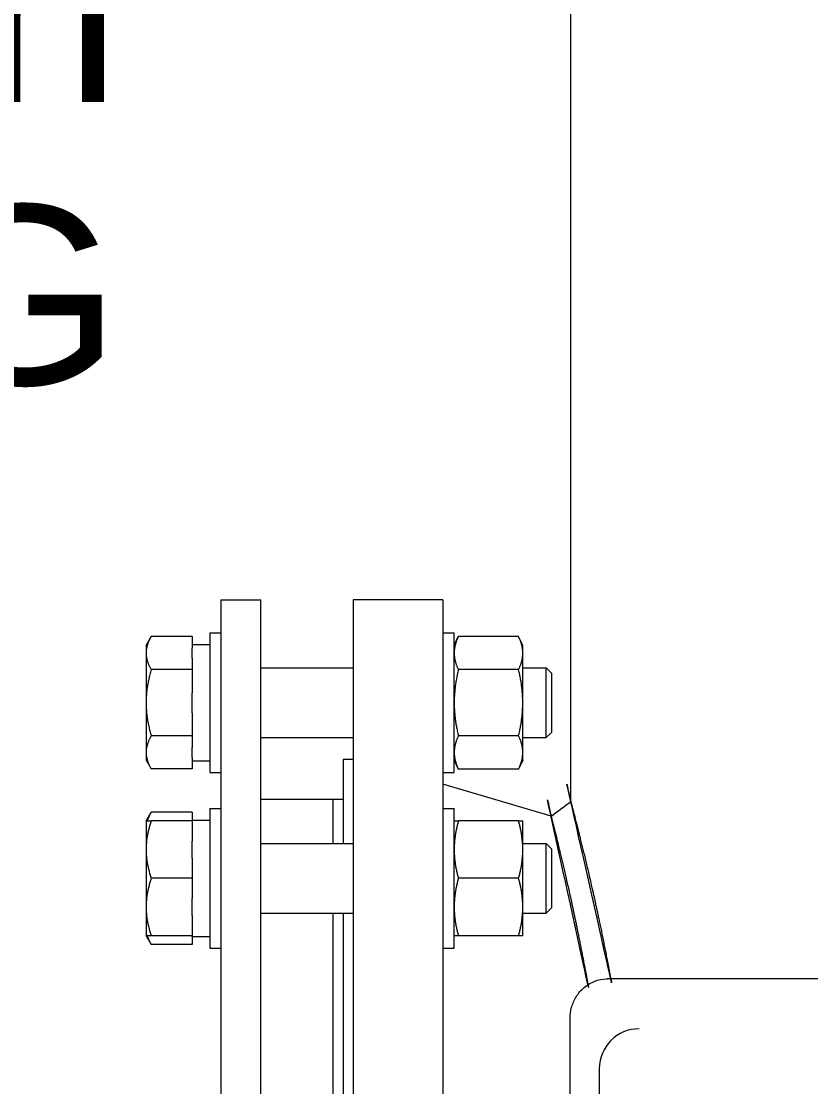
# Model space of a CAD drawing. Header units: inches. Extents: x 19 to 503, y 7 to 322.
# Drawn here: x 336.55 to 346.44, y 99.14 to 112.49 of the extents above; entities that cross this region are included whole.
import ezdxf

# ---------------------------------------------------------------- set-up
doc = ezdxf.new("R2010")
doc.units = ezdxf.units.IN
doc.header["$LTSCALE"] = 15
doc.header["$MEASUREMENT"] = 0
doc.layers.add('Symbol (ANSI)', color=7, linetype='Continuous', lineweight=25)
doc.layers.add('Visible (ANSI)', color=7, linetype='Continuous', lineweight=50)
doc.styles.add('MEMCOR Medium', font='arial.ttf')

msp = doc.modelspace()

# ---------------------------------------------------------------- linework, layer by layer
at = {"layer": 'Visible (ANSI)', "linetype": 'Continuous', "lineweight": 18}
for p, q in [((343.433782540418, 102.7164169599067), (343.433782540418, 123.7470320572747)), ((339.0534894844183, 105.243700396134), (339.0534894844183, 86.24370039613423)), ((339.0534894844183, 105.243700396134), (339.5534894844183, 105.243700396134)), ((339.5534894844183, 86.24370039613423), (339.5534894844183, 105.243700396134)), ((340.7084894844183, 105.2437003961341), (340.7084894844183, 86.2437003961341)), ((341.8334894844183, 105.2437003961341), (340.7084894844183, 105.2437003961341)), ((341.8334894844183, 105.2437003961341), (341.8334894844183, 86.2437003961341)), ((338.9128644844189, 104.829069919591), (338.9128644844189, 103.0790699195911)), ((338.9128644844189, 104.829069919591), (339.0534894844189, 104.829069919591)), ((341.8334894844189, 104.8290699195911), (341.9741144844189, 104.8290699195911)), ((341.9741144844189, 103.0790699195911), (341.9741144844189, 104.8290699195911)), ((338.115739484419, 104.6728199195911), (338.1799356451056, 104.7840109315512)), ((338.115739484419, 104.6728199195911), (338.1157394844191, 104.5765256785611)), ((338.693864484419, 104.7840109315512), (338.1799356451056, 104.7840109315512)), ((338.693864484419, 104.7840109315512), (338.693864484419, 104.6389129519027)), ((338.693864484419, 104.6835699195911), (338.9128644844189, 104.6835699195911)), ((341.9741144844189, 104.6730699195911), (342.0259817393253, 104.7842996066858)), ((342.7812472295125, 104.7842996066858), (342.0259817393253, 104.7842996066858)), ((342.833114484419, 104.6730699195911), (342.7812472295125, 104.7842996066858)), ((342.8331144844191, 104.5767421849121), (342.833114484419, 104.6730699195911)), ((338.1157394844191, 104.5765256785611), (338.1157394844191, 103.9540699195911)), ((338.6938644844191, 104.5141384052195), (338.693864484419, 104.6389129519027)), ((342.8331144844191, 103.9540699195911), (342.8331144844191, 104.5767421849121)), ((338.6938644844191, 104.5141384052195), (338.6938644844191, 104.3690404255711)), ((339.5534894844189, 104.3915699195911), (340.7084894844189, 104.3915699195911)), ((342.833114484419, 104.3915699195911), (343.127710547411, 104.3915699195911)), ((343.127710547411, 103.5165699195911), (343.127710547411, 104.3915699195911)), ((343.193864484419, 104.3254199195911), (343.127710547411, 104.3915699195911)), ((338.6938644844191, 104.3690404255711), (338.1799356451057, 104.3690404255711)), ((338.6938644844191, 104.3690404255711), (338.6938644844191, 104.0788444662742)), ((342.7812472295127, 104.3691847631384), (342.0259817393256, 104.3691847631384)), ((343.193864484419, 104.3254199195911), (343.193864484419, 103.5827199195911)), ((338.6938644844191, 103.8292953729079), (338.6938644844191, 104.0788444662742)), ((338.1157394844191, 103.9540699195911), (338.1157394844191, 103.331614160621)), ((342.8331144844191, 103.3313976542701), (342.8331144844191, 103.9540699195911)), ((338.6938644844191, 103.8292953729079), (338.6938644844191, 103.539099413611)), ((338.6938644844191, 103.539099413611), (338.1799356451057, 103.539099413611)), ((338.6938644844191, 103.539099413611), (338.6938644844191, 103.3940014339626)), ((339.5534894844189, 103.5165699195911), (340.7084894844189, 103.5165699195911)), ((342.7812472295127, 103.5389550760437), (342.0259817393256, 103.5389550760437)), ((342.833114484419, 103.5165699195911), (343.127710547411, 103.5165699195911)), ((343.193864484419, 103.5827199195911), (343.127710547411, 103.5165699195911)), ((338.1157394844191, 103.331614160621), (338.115739484419, 103.2353199195911)), ((338.693864484419, 103.2692268872794), (338.6938644844191, 103.3940014339626)), ((342.833114484419, 103.2350699195911), (342.8331144844191, 103.3313976542701)), ((338.115739484419, 103.2353199195911), (338.1799356451056, 103.124128907631)), ((338.693864484419, 103.2692268872794), (338.693864484419, 103.124128907631)), ((338.693864484419, 103.2245699195911), (338.7576131446069, 103.2245699195911)), ((340.5834894844183, 103.2437003961341), (340.5834894844194, 102.1916080362197)), ((340.7084894844183, 103.2437003961341), (340.5834894844183, 103.2437003961341)), ((341.9741144844189, 103.2350699195911), (342.0259817393253, 103.1238402324964)), ((342.833114484419, 103.2350699195911), (342.7812472295125, 103.1238402324964)), ((338.693864484419, 103.124128907631), (338.1799356451056, 103.124128907631)), ((338.9128644844189, 103.0790699195911), (339.0534894844189, 103.0790699195911)), ((341.8334894844189, 103.0790699195911), (341.9741144844189, 103.0790699195911)), ((342.7812472295125, 103.1238402324964), (342.0259817393253, 103.1238402324964)), ((343.1874306535517, 102.5324414678273), (341.8334894844183, 102.9337003961341)), ((340.4534894844183, 102.7437003961341), (339.5534894844183, 102.7437003961341)), ((340.4534894844183, 102.7437003961341), (340.4534894844191, 102.1916080362197)), ((340.5834894844183, 102.7437003961341), (340.4534894844183, 102.7437003961341)), ((340.4534894844183, 102.7437003961341), (340.4534894844191, 102.1916080362197)), ((338.1157394844165, 102.4728580362197), (338.1799356451031, 102.5840490481798)), ((338.6938644844165, 102.5840490481797), (338.1799356451031, 102.5840490481797)), ((338.6938644844165, 102.5840490481797), (338.6938644844166, 102.4836080362197)), ((338.9128644844201, 102.6291080362197), (338.9128644844201, 100.8791080362197)), ((338.9128644844201, 102.6291080362197), (339.05348948442, 102.6291080362197)), ((341.8334894844201, 102.6291080362197), (341.9741144844201, 102.6291080362197)), ((341.9741144844201, 100.8791080362197), (341.9741144844201, 102.6291080362197)), ((338.1157394844201, 102.4728580362197), (338.1157394844203, 102.1134830362197)), ((338.6938644844202, 102.4728580362197), (338.1799356451068, 102.4728580362197)), ((338.6938644844201, 102.4728580362197), (338.6938644844201, 102.4836080362197)), ((338.6938644844201, 102.4836080362197), (338.9128644844201, 102.4836080362197)), ((338.6938644844202, 102.4728580362197), (338.6938644844202, 102.221540963393)), ((342.7812472295138, 102.4731080362197), (342.0259817393267, 102.4731080362197)), ((342.8331144844202, 102.1136080362197), (342.83311448442, 102.4731080362197)), ((338.6938644844203, 102.0054251090463), (338.6938644844202, 102.221540963393)), ((339.5534894844201, 102.1916080362197), (340.7084894844201, 102.1916080362197)), ((342.83311448442, 102.1916080362197), (343.1277105474122, 102.1916080362197)), ((343.1277105474122, 101.3166080362197), (343.1277105474122, 102.1916080362197)), ((343.1938644844201, 102.1254580362197), (343.1277105474122, 102.1916080362197)), ((343.1938644844201, 102.1254580362197), (343.1938644844201, 101.3827580362197)), ((338.1157394844203, 102.1134830362197), (338.1157394844203, 101.3947330362197)), ((338.6938644844203, 102.0054251090463), (338.6938644844203, 101.7541080362197)), ((342.8331144844202, 101.3946080362197), (342.8331144844202, 102.1136080362197)), ((338.6938644844203, 101.7541080362197), (338.1799356451069, 101.7541080362197)), ((338.6938644844203, 101.7541080362197), (338.6938644844203, 101.502790963393)), ((342.7812472295139, 101.7541080362197), (342.0259817393268, 101.7541080362197)), ((338.6938644844202, 101.2866751090463), (338.6938644844203, 101.502790963393)), ((338.1157394844203, 101.3947330362197), (338.1157394844201, 101.0353580362197)), ((342.83311448442, 101.0351080362197), (342.8331144844202, 101.3946080362197)), ((343.1938644844201, 101.3827580362197), (343.1277105474122, 101.3166080362197)), ((338.6938644844202, 101.2866751090463), (338.6938644844202, 101.0353580362197)), ((339.5534894844201, 101.3166080362197), (340.7084894844201, 101.3166080362197)), ((340.4534894844195, 101.3166080362197), (340.4534894844202, 98.38116227950552)), ((340.4534894844195, 101.3166080362197), (340.4534894844202, 98.38116227950552)), ((340.5834894844198, 101.3166080362197), (340.5834894844204, 98.38116227950552)), ((342.83311448442, 101.3166080362197), (343.1277105474122, 101.3166080362197)), ((338.1157394844165, 101.0353580362196), (338.1799356451031, 100.9241670242596)), ((338.6938644844202, 101.0353580362197), (338.1799356451068, 101.0353580362197)), ((338.6938644844165, 100.9241670242596), (338.1799356451031, 100.9241670242596)), ((338.6938644844201, 101.0246080362197), (338.6938644844201, 101.0353580362197)), ((338.6938644844201, 101.0246080362197), (338.9128644844201, 101.0246080362197)), ((338.6938644844166, 101.0246080362197), (338.6938644844165, 100.9241670242596)), ((342.7812472295138, 101.0351080362197), (342.0259817393267, 101.0351080362197)), ((338.9128644844201, 100.8791080362197), (339.05348948442, 100.8791080362197)), ((341.8334894844201, 100.8791080362197), (341.9741144844201, 100.8791080362197)), ((356.4483400005527, 100.4937003961339), (343.8909716456761, 100.4937003961338)), ((343.4244652947301, 83.2437003961338), (343.4244652947301, 99.99370039613378)), ((343.7904906985148, 99.36870039613378), (343.7904906985149, 83.8687003961338))]:
    msp.add_line(p, q, dxfattribs=at)
msp.add_arc((344.2904906985147, 99.3687003961338), 0.499999999999998, 90, 180, dxfattribs=at)
msp.add_ellipse((338.7576131446069, 103.9540699195911), major_axis=(4.137200087411331, 2.226777591118068e-15), ratio=0.1763269807084549, start_param=4.71238898038469, end_param=4.749923495653253, dxfattribs=at)
for points, weights in [([(338.1799356451056, 104.7840109315512), (338.115739484419, 104.6728199195911), (338.115739484419, 104.5765256785611)], [1.010018749357402, 1.043141395740174, 1]), ([(342.0259817393253, 104.7842996066858), (341.974114484419, 104.6730699195911), (341.974114484419, 104.5767421849121)], [1, 1.037954849302043, 1]), ([(342.8331144844191, 104.5767421849121), (342.833114484419, 104.6730699195911), (342.7812472295125, 104.7842996066858)], [1, 1.037954849302038, 1]), ([(338.115739484419, 104.5765256785611), (338.1157394844191, 104.4802314375312), (338.1799356451057, 104.3690404255711)], [1, 1.043141395740171, 1.010018749357402]), ([(341.974114484419, 104.5767421849121), (341.9741144844191, 104.4804144502331), (342.0259817393256, 104.3691847631384)], [1, 1.03795484930202, 1]), ([(342.7812472295127, 104.3691847631384), (342.8331144844191, 104.4804144502331), (342.8331144844191, 104.5767421849121)], [1, 1.037954849302018, 1]), ([(338.1799356451057, 104.3690404255711), (338.1157394844191, 104.1466584016509), (338.1157394844191, 103.9540699195911)], [1.010018749357401, 1.043141395740167, 1]), ([(342.0259817393256, 104.3691847631384), (341.9741144844191, 104.1467253889491), (341.9741144844191, 103.9540699195911)], [1, 1.037954849302061, 1]), ([(342.8331144844191, 103.9540699195911), (342.8331144844191, 104.1467253889491), (342.7812472295127, 104.3691847631384)], [1, 1.037954849302033, 1]), ([(338.1157394844191, 103.9540699195911), (338.1157394844191, 103.7614814375312), (338.1799356451057, 103.539099413611)], [1, 1.043141395740179, 1.010018749357404]), ([(341.9741144844191, 103.9540699195911), (341.9741144844191, 103.7614144502331), (342.0259817393256, 103.5389550760437)], [1, 1.037954849302064, 1]), ([(342.7812472295127, 103.5389550760437), (342.8331144844191, 103.7614144502331), (342.8331144844191, 103.9540699195911)], [1, 1.037954849302037, 1]), ([(338.1799356451057, 103.539099413611), (338.1157394844191, 103.4279084016509), (338.115739484419, 103.331614160621)], [1.010018749357407, 1.043141395740193, 1]), ([(342.0259817393256, 103.5389550760437), (341.9741144844191, 103.4277253889491), (341.974114484419, 103.3313976542701)], [1, 1.037954849302034, 1]), ([(342.8331144844191, 103.3313976542701), (342.8331144844191, 103.4277253889491), (342.7812472295127, 103.5389550760437)], [1, 1.037954849302044, 1]), ([(338.115739484419, 103.331614160621), (338.115739484419, 103.2353199195911), (338.1799356451056, 103.124128907631)], [1, 1.043141395740174, 1.010018749357402]), ([(341.974114484419, 103.3313976542701), (341.974114484419, 103.2350699195911), (342.0259817393253, 103.1238402324964)], [1, 1.037954849302054, 1]), ([(342.7812472295125, 103.1238402324964), (342.833114484419, 103.2350699195911), (342.8331144844191, 103.3313976542701)], [1, 1.037954849302041, 1]), ([(338.1799356451031, 102.5840490481798), (338.1460871842174, 102.5254217941675), (338.1303780588504, 102.4728580362197)], [1.010018749357401, 1.027216582859172, 1.023854694084881]), ([(338.1157394844201, 102.4728580362197), (338.1157394844201, 102.4728580362197), (338.1799356451068, 102.4728580362197)], [1, 1.043141395740174, 1.010018749357402]), ([(338.1799356451068, 102.4728580362197), (338.1157394844203, 102.2802695541598), (338.1157394844203, 102.1134830362197)], [1.010018749357402, 1.043141395740174, 1]), ([(341.9741144844201, 102.4731080362197), (341.9741144844201, 102.4731080362197), (342.0259817393267, 102.4731080362197)], [1, 1.03795484930203, 1]), ([(342.0259817393267, 102.4731080362197), (341.9741144844202, 102.2804525668617), (341.9741144844202, 102.1136080362197)], [1, 1.037954849302043, 1]), ([(342.8331144844202, 102.1136080362197), (342.8331144844202, 102.2804525668617), (342.7812472295138, 102.4731080362197)], [1, 1.037954849302038, 1]), ([(342.7812472295138, 102.4731080362197), (342.8331144844201, 102.4731080362197), (342.83311448442, 102.4731080362197)], [1, 1.037954849302034, 1]), ([(338.1157394844203, 102.1134830362197), (338.1157394844203, 101.9466965182796), (338.1799356451069, 101.7541080362197)], [1, 1.043141395740171, 1.010018749357402]), ([(341.9741144844202, 102.1136080362197), (341.9741144844203, 101.9467635055776), (342.0259817393268, 101.7541080362197)], [1, 1.03795484930202, 1]), ([(342.7812472295139, 101.7541080362197), (342.8331144844203, 101.9467635055776), (342.8331144844202, 102.1136080362197)], [1, 1.037954849302018, 1]), ([(338.1799356451069, 101.7541080362197), (338.1157394844203, 101.5615195541598), (338.1157394844203, 101.3947330362197)], [1.010018749357401, 1.043141395740167, 1]), ([(342.0259817393268, 101.7541080362197), (341.9741144844203, 101.5614525668617), (341.9741144844202, 101.3946080362197)], [1, 1.037954849302061, 1]), ([(342.8331144844202, 101.3946080362197), (342.8331144844203, 101.5614525668617), (342.7812472295139, 101.7541080362197)], [1, 1.037954849302033, 1]), ([(338.1157394844203, 101.3947330362197), (338.1157394844203, 101.2279465182796), (338.1799356451068, 101.0353580362197)], [1, 1.043141395740179, 1.010018749357404]), ([(341.9741144844202, 101.3946080362197), (341.9741144844202, 101.2277635055777), (342.0259817393267, 101.0351080362197)], [1, 1.037954849302064, 1]), ([(342.7812472295138, 101.0351080362197), (342.8331144844202, 101.2277635055777), (342.8331144844202, 101.3946080362197)], [1, 1.037954849302037, 1]), ([(338.1799356451068, 101.0353580362197), (338.1157394844201, 101.0353580362197), (338.1157394844201, 101.0353580362197)], [1.010018749357407, 1.043141395740193, 1]), ([(338.1303780588504, 101.0353580362197), (338.1460871842174, 100.9827942782718), (338.1799356451031, 100.9241670242596)], [1.02385469408488, 1.027216582859174, 1.010018749357401]), ([(342.0259817393267, 101.0351080362197), (341.9741144844201, 101.0351080362197), (341.9741144844201, 101.0351080362197)], [1, 1.037954849302034, 1]), ([(342.83311448442, 101.0351080362197), (342.8331144844201, 101.0351080362197), (342.7812472295138, 101.0351080362197)], [1, 1.037954849302044, 1])]:
    msp.add_rational_spline(points, weights, degree=2, dxfattribs=at)
for points, knots in [([(343.433782540418, 102.7164169599067), (343.4337825404203, 102.7164169598988), (343.4457116099949, 102.6718346074194), (343.4939595113915, 102.4863577770691), (343.5302406241825, 102.345515602996), (343.6208473204022, 101.9761210850623), (343.6751708269033, 101.7472505571475), (343.7911654160482, 101.2221219890861), (343.8527194730297, 100.925834911844), (343.9192345679416, 100.5734131543698), (343.9266175752194, 100.5338425676609), (343.9340179715585, 100.4936859522749)], [131.4869482873866, 131.4869482873866, 131.4869482876806, 131.4869482876806, 134.7900197938737, 134.7900197938737, 138.0930913003608, 138.0930913003608, 141.3961628068479, 141.3961628068479, 144.6992343133351, 144.6992343133351, 145.1098486889775, 145.1098486889775, 145.1098486889775, 145.1098486889775]), ([(343.1874306535517, 102.5324414678273), (343.1874306535569, 102.5324414678078), (343.1986284104012, 102.4891465642875), (343.2439418493085, 102.308915152948), (343.2780222734738, 102.1720288224121), (343.3631521259337, 101.8128704782757), (343.414198995564, 101.5902899118232), (343.5232083920253, 101.0794362223824), (343.5810605835494, 100.7911349872138), (343.6405788356177, 100.4645825999931), (343.6444988611449, 100.4429336576945), (343.6484255721824, 100.4210994033935)], [128.0585833898813, 128.0585833898813, 128.0585833906065, 128.0585833906065, 131.2749550528022, 131.2749550528022, 134.491326715723, 134.491326715723, 137.7076983786439, 137.7076983786439, 140.9240700415647, 140.9240700415647, 141.1503125986822, 141.1503125986822, 141.1503125986822, 141.1503125986822]), ([(343.4244652947301, 99.99370039613378), (343.4244652947301, 100.0425528269666), (343.4311101736934, 100.0914146990694), (343.4577055004023, 100.1859292465874), (343.4776731412395, 100.2316014851206), (343.5307579540134, 100.3159696528836), (343.5639234578913, 100.354669913721), (343.6420176520597, 100.4201861826499), (343.6869639154306, 100.4469782861281), (343.7815326764326, 100.4825812866187), (343.8306378467524, 100.4923304718797), (343.8836912732719, 100.4936549594851), (343.8873314594106, 100.4937003961338), (343.8909716456761, 100.4937003961338)], [3.141592653589795, 3.141592653589795, 3.141592653589795, 3.141592653589795, 3.455751918948773, 3.455751918948773, 3.769911184307752, 3.769911184307752, 4.08407044966673, 4.08407044966673, 4.397217641844555, 4.397217641844555, 4.69077188017598, 4.69077188017598, 4.712388980384687, 4.712388980384687, 4.712388980384687, 4.712388980384687])]:
    msp.add_open_spline(points, degree=3, knots=knots, dxfattribs=at)
msp.add_open_spline([(343.1874306535517, 102.5324414678273), (343.2695431834101, 102.5937728545917), (343.35167000942, 102.6550855746701), (343.433782540418, 102.7164169599067)], degree=3, dxfattribs=at)

# ---------------------------------------------------------------- texts
at = {"layer": 'Symbol (ANSI)', "insert": (337.7941309361013, 120.8140247262485), "char_height": 2.25000007180717, "width": 31.96646566466083, "attachment_point": 3, "line_spacing_factor": 0.9442214369773865, "style": 'MEMCOR Medium'}
msp.add_mtext('\\fArial|b0|i0;10in [DN250]\\P\\fArial|b0|i0;EFFLUENT CONN.\\P\\fArial|b0|i0;W/8in\\P\\fArial|b0|i0;REDUCING BUSHING', dxfattribs=at)

doc.saveas('drawing.dxf')
